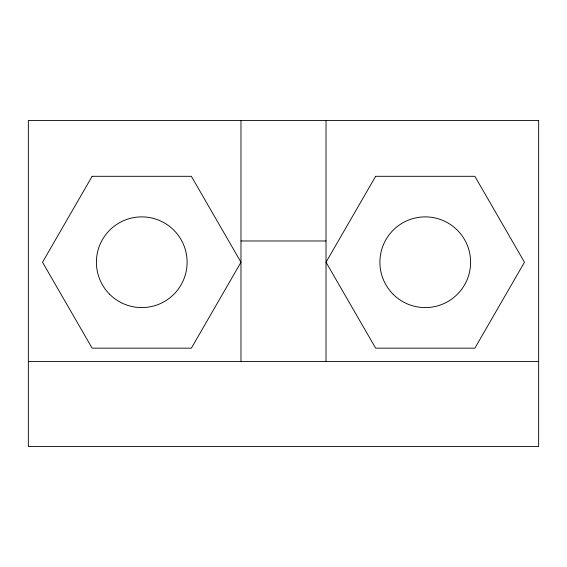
<?xml version="1.0" encoding="UTF-8"?>
<svg xmlns="http://www.w3.org/2000/svg" width="567" height="567" viewBox="0 0 567 567"><rect width="100%" height="100%" fill="white"/><g stroke="black" fill="none" stroke-linecap="round" stroke-linejoin="round"><path stroke-width="0.85" d="M240.975 240.975L326.025 240.975M28.35 361.462L538.65 361.462M326.025 120.487L326.025 361.462M240.975 120.487L240.975 361.462M92.138 176.309L42.525 262.238L92.138 348.166L191.363 348.166L240.975 262.238L191.363 176.309L92.138 176.309M375.637 176.309L326.025 262.238L375.637 348.166L474.863 348.166L524.475 262.238L474.863 176.309L375.637 176.309M538.65 120.487L28.35 120.487L28.35 446.512L538.65 446.512L538.65 120.487M109.679 294.308A45.36 45.36 0 0 0 185.565 273.974A45.36 45.36 0 0 0 130.013 218.423A45.36 45.36 0 0 0 109.679 294.308M393.179 294.308A45.36 45.36 0 0 0 469.065 273.974A45.36 45.36 0 0 0 413.513 218.423A45.36 45.36 0 0 0 393.179 294.308"/></g></svg>
